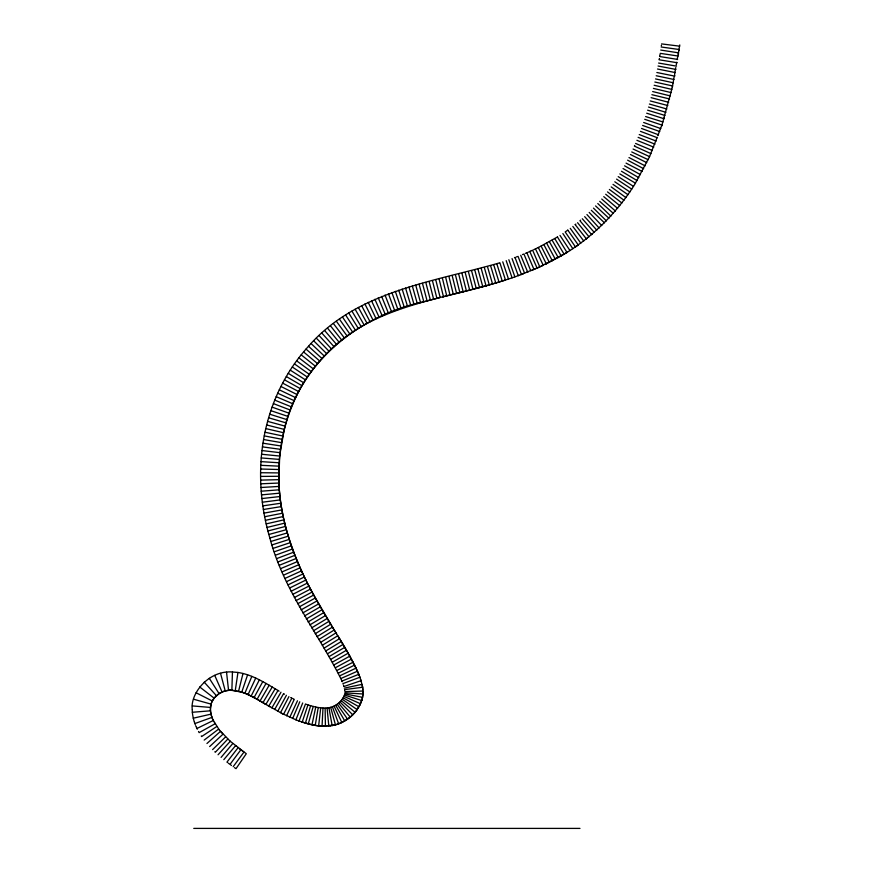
<?xml version="1.0" encoding="UTF-8"?>
<svg xmlns="http://www.w3.org/2000/svg" width="872" height="872" viewBox="0 0 872 872"><rect width="100%" height="100%" fill="white"/><g stroke="black" fill="none" stroke-linecap="round" stroke-linejoin="round"><path stroke-width="1.31" d="M499.111 263.006C432.839 281.907 355.689 291.335 307.892 346.969C288.469 368.442 274.593 394.754 267.257 422.724C257.196 460.514 258.842 500.953 269.949 538.318C283.607 590.224 317.931 632.538 341.421 679.844M279.683 455.827L278.822 481.039M240.683 691.681L230.077 690.144L231.876 690.123L232.443 671.974C208.473 670.143 190.325 693.556 192.222 709.154M330.433 725.886L319.577 726.005L322.051 726.191L322.989 708.053C331.851 708.892 341.225 703.726 344.331 695.224M344.832 692.826L362.959 693.981L363.003 691.474M362.959 693.981L362.534 697.328L344.702 693.861M211.438 702.908L210.381 709.121M192.352 705.928L210.457 707.432M279.694 455.62L284.076 430.234M315.228 725.428L311.969 724.806L315.762 707.05L318.226 707.519L315.228 725.428L316.482 725.635L319.697 726.016L318.629 725.907L320.711 707.868L323.098 708.064M661.586 43.905L679.615 46.162M661.325 45.78L661.412 45.224M661.161 46.99L679.146 49.508M679.048 50.14L678.972 50.707M235.287 690.428L237.958 672.465C253.065 674.764 266.167 683.583 279.073 691.104M660.704 50.075L678.656 52.854M678.525 53.693L678.449 54.26M660.213 53.356L678.176 56.037M660.049 54.369L659.962 54.969M659.744 56.277L659.832 55.732M659.374 58.598L659.276 59.143M659.265 59.252L659.167 59.797L677.097 62.708M658.611 63.057L676.509 66.141M662.012 124.87L672.258 87.538L674.132 76.889M674.601 74.218L675.778 67.558M676.247 64.899L676.727 62.239M677.195 59.569L679.779 44.919M658.077 66.021L675.92 69.422M657.521 69.019L675.331 72.583M674.83 75.177L674.688 75.908M656.856 72.507L674.656 76.115M362.523 697.382L361.989 699.584A26.509 26.509 0 0 0 363.014 692.346L362.545 686.831L362.905 689.654M656.202 75.744L673.98 79.483M673.293 82.786L655.548 78.927M654.872 82.044L672.606 85.936M672.486 86.502L672.323 87.233M654.153 85.26L671.832 89.391M670.296 95.92L652.67 91.549M284.13 430.027C298.9 363.428 358.872 315.184 424.021 301.69M238.601 691.093L243.005 673.478M669.543 98.939L651.885 94.688M308.263 723.923L313.244 706.451L315.762 707.05M651.122 97.664L668.671 102.318M667.821 105.534L650.25 100.934M649.389 104.051L666.862 109.011M648.528 107.049L665.914 112.314M308.056 723.869L305.418 723.128L310.617 705.731L313.277 706.462M647.613 110.188L664.987 115.453M664.17 118.134L664.017 118.636M646.686 113.207L663.984 118.734M645.629 116.554L662.971 121.96M361.695 700.543L361.956 699.693L360.354 703.987L361.695 700.543L344.407 694.984M305.418 723.128L302.192 722.114L307.958 704.892L310.705 705.753M644.724 119.311L661.946 125.078M240.781 691.714L241.795 692.03L247.604 674.83M661.63 126.026L661.837 125.426M643.656 122.483L660.769 128.576M642.62 125.448L659.744 131.519M299.052 721.013L305.483 704.031M658.556 134.8L641.541 128.457M640.462 131.345L657.455 137.765M211.58 702.516L214.414 697.709L218.719 693.84L224.148 691.213L230.077 690.144L227.221 690.45A22.051 22.051 0 0 0 218.785 693.785L214.141 698.047A17.451 17.451 0 0 0 210.468 707.301L210.544 711.65M639.231 134.55L656.18 141.068M656.79 138.19L649.542 156.72L634.903 184.134C616.417 213.531 591.216 238.503 561.132 255.943L546.853 263.551M657.761 135.727L662.088 124.642M243.931 692.804L244.912 693.186L251.823 676.389M653.738 147.139L636.909 140.305M635.579 143.444L652.311 150.496M634.707 145.439L634.402 146.115L650.937 153.636M360.463 703.748L343.873 696.357M633.083 149.047L649.586 156.622M247.059 694.09L248.062 694.548L255.714 678.078M631.731 151.946L648.158 159.685M286.594 715.759L294.278 699.3M630.489 154.518L646.741 162.639M359.863 705.045L360.332 704.042L356.583 710.397L359.787 705.186M291.858 698.112L283.563 714.266L282.19 713.579M253.316 697.164L251.158 696.041L259.355 679.833M628.985 157.56L645.138 165.844M196.069 692.76L212.278 700.968M627.633 160.175L643.667 168.71M280.501 712.707L288.926 696.619M626.074 163.129L642.184 171.512M253.458 697.229L254.057 697.556L262.777 681.632M624.592 165.833L640.462 174.662M283.553 693.687L274.658 709.525M257.109 699.246L266.047 683.441M623.055 168.558L638.773 177.648M260.041 700.935L269.186 685.239M268.761 706.102L278.015 690.471M272.217 687.027L262.952 702.647L259.812 700.794M621.474 171.25L637.061 180.569M265.862 704.38L275.16 688.771M635.481 183.196L619.861 173.931M618.193 176.613L633.497 186.379M616.58 179.109L631.731 189.126M629.846 191.96L614.804 181.79M236.007 768.679L246.296 753.724L229.903 740.993M613.016 184.384L627.971 194.696M357.139 709.623L342.238 699.235M611.218 186.913L625.922 197.584M229.99 764.406L240.825 749.833M609.365 189.453L623.981 200.222M607.522 191.884L621.878 203.002M238.045 747.729L226.96 762.117L227.472 762.51M199.732 686.983L214.076 698.112M355.82 711.399C357.716 708.958 353.76 713.961 355.787 711.443M605.68 194.238L619.796 205.661M603.74 196.636L617.605 208.364M221.085 757.397L232.791 743.511M615.392 211.002L601.735 199.045M599.718 201.378L613.354 213.357M597.789 203.525L610.891 216.114M608.918 218.251L595.576 205.934M227.799 739.075L215.319 752.253L214.828 751.795M593.483 208.125L606.411 220.889M604.481 222.84L591.325 210.316M338.63 703.17L350.261 717.111L354.948 712.468A39.077 39.077 0 0 1 331.894 725.646L330.488 725.875M225.565 736.905L212.594 749.626M352.757 714.833L339.96 701.949M589.199 212.397L601.735 225.543M586.932 214.556L599.119 228.006M209.651 746.563L222.96 734.202M327.61 352.582C378.208 300.84 454.639 299.118 518.873 275.421L519.058 275.356M584.665 216.627L596.786 230.154M582.289 218.73L594.257 232.388M580.61 220.169L579.956 220.736L591.652 234.623M592.371 234.012L591.728 234.557M206.947 743.5L220.474 731.379M350.261 717.111L341.835 722.507L334.063 706.091M577.58 222.698L589.003 236.813M575.858 224.082L575.258 224.551M587.15 238.307L586.485 238.83M575.182 224.616L586.409 238.895M204.179 740.077L218.632 729.079M572.817 226.437L583.728 240.955M570.266 228.355L580.796 243.146M347.579 719.171L337.192 704.271M201.269 736.012L201.628 736.546L216.768 726.518M562.865 233.522L572.828 248.705M569.95 250.58L559.988 235.396M557.568 236.922L538.852 247.256M567.051 252.411L540.215 266.69L518.655 275.498M318.781 639.547L334.227 629.998M320.558 642.424L336.003 632.876M316.994 636.658L332.45 627.121M322.324 645.28L337.78 635.753L339.884 639.176M315.206 633.748L330.684 624.243M324.079 648.125L339.557 638.631M313.419 630.816L328.918 621.365M325.801 650.948L341.312 641.519M311.631 627.873L327.163 618.477M309.843 624.919L325.42 615.578L326.128 616.755M327.49 653.749L343.067 644.408L343.579 645.269M308.067 621.943L323.686 612.667M329.158 656.551L344.789 647.318M306.301 618.957L321.964 609.757L325.387 615.534M198.511 731.499L199.154 732.633L215.035 723.804M304.546 615.937L320.264 606.836M330.793 659.352L346.5 650.24M302.813 612.918L318.574 603.914M332.396 662.142L348.19 653.172M301.08 609.877L316.918 600.972M299.379 606.814L315.261 598.018L316.373 600.001M333.954 664.922L349.846 656.115M297.69 603.74L313.637 595.053M335.469 667.69L351.46 659.09M296.022 600.644L312.034 592.088M294.365 597.527L310.454 589.091L311.609 591.292M336.93 670.448L353.116 662.208M292.741 594.388L308.895 586.093M291.139 591.227L307.369 583.074M338.325 673.184L354.577 665.085L355.46 666.884M289.558 588.055L305.865 580.043M538.493 247.419L536.378 248.444M546.472 263.736L544.946 264.478M288.011 584.861L304.383 577.002M196.941 728.48L213.259 720.501L212.942 719.825L219.373 730.028M339.633 675.876L356.048 668.126L355.525 667.026M535.31 248.956L533.708 249.697M535.484 248.869L543.234 265.295M543.038 265.382L540.553 266.538M341.78 722.528L335.448 724.861L330.673 707.334M286.485 581.646L302.933 573.95M539.779 266.887L532.629 250.188L531.735 250.602M284.991 578.409L301.527 570.888L302.137 572.228M531.375 250.765L530.656 251.082M538.82 267.323L538.046 267.671M530.296 251.245L529.577 251.561M537.664 267.846L536.89 268.184M283.531 575.16L300.132 567.803L301.505 570.833M340.854 678.536L357.466 671.2M528.672 251.954L527.942 252.27M535.92 268.609L535.146 268.947M282.103 571.879L298.78 564.707M527.037 252.662L525.402 253.36M534.176 269.361L532.432 270.102M280.708 568.588L297.461 561.59M523.93 253.97L530.776 270.789M523.113 254.308L522.459 254.57M341.573 680.225L341.933 681.087L358.784 674.307L359.242 675.484M279.345 565.274L296.186 558.472M528.269 271.813L527.68 272.042L520.715 255.278M527.342 272.184L526.601 272.478M278.015 561.939L294.932 555.322L300.121 567.748M518.023 256.335L524.584 273.263M517.096 256.695L516.355 256.978M523.603 273.645L522.818 273.95M514.48 257.676L515.232 257.404M520.835 274.691L521.63 274.397M276.729 558.581L293.722 552.172L294.954 555.377M275.476 555.192L292.545 549L289.711 540.76M359.907 677.239L342.903 683.626L343.099 684.149M508.845 259.725L514.883 276.86M274.266 551.802L291.412 545.817M506.185 260.652L512.082 277.83M273.1 548.379L290.322 542.613M502.752 261.818L508.485 279.04M499.874 262.755L505.477 280.032M504.67 280.293L486.663 285.689M271.966 544.924L289.264 539.397M343.862 686.547L361.062 680.661L361.335 681.577M270.887 541.468L288.261 536.171M269.851 537.991L287.302 532.934M486.456 285.743L466.64 290.986M268.87 534.492L286.376 529.675L289.58 540.357M335.393 724.872L322.16 726.202M425.035 301.418L439.662 297.657M220.529 673.348L225.227 690.886M267.933 530.972L285.504 526.416L283.476 517.892M464.787 291.444L442.649 296.916M267.039 527.44L284.686 523.135M344.287 688.15L362.054 684.335M194.02 720.97L193.279 718.19L210.98 714.146L210.599 712.097M266.2 523.887L283.912 519.854M265.415 520.312L283.182 516.551L281.231 506.065M264.685 516.725L282.506 513.237M264.009 513.118L281.885 509.913M263.388 509.499L281.318 506.588M344.603 689.621L362.61 687.245M262.832 505.869L280.806 503.242L281.176 505.695M262.33 502.218L280.337 499.896C275.378 461.114 282.059 420.522 301.57 386.427A160.383 160.383 0 0 1 327.61 352.582M261.894 498.555L279.934 496.539M226.546 672.214L228.551 690.264M261.513 494.882L279.585 493.171M192.559 714.233L192.352 712.271L210.457 710.811L211.416 715.781M261.197 491.209L279.302 489.802L278.833 481.409M260.946 487.503L279.073 486.423M344.843 691.594L362.992 691.027M260.75 483.807L278.898 483.044M260.63 480.112L278.789 479.665M260.575 476.417L278.735 476.286M193.758 828.4L579.978 828.4M260.575 472.722L278.735 472.907M260.652 469.016L278.8 469.528M231.876 690.123L243.789 692.739M232.443 671.974L237.958 672.465M260.783 465.321L278.92 466.149M260.99 461.626L279.105 462.77M261.251 457.931L279.356 459.402M261.589 454.247L279.661 456.034M320.743 707.879L318.258 707.53M318.629 725.907L308.775 724.054M261.982 450.552L280.021 452.677M262.45 446.878L280.446 449.32M262.984 443.205L280.937 445.974M659.712 56.527L677.631 59.427M263.584 439.543L281.482 442.638M264.26 435.88L282.092 439.314M264.99 432.229L282.757 436M311.446 724.697L299.194 721.068M265.797 428.599L283.487 432.697M653.422 88.41L671.102 92.585M266.669 424.98L284.283 429.416M267.617 421.372L285.144 426.146M193.562 699.213L211.046 704.118M268.63 417.786L286.06 422.898M269.721 414.211L287.041 419.661M307.958 704.892L306.072 704.249M302.137 722.092L301.44 721.863M241.795 692.03L246.907 694.025M270.876 410.668L288.087 416.445M272.097 407.126L289.199 413.252M302.693 702.985L295.891 719.814L299.51 721.188M273.394 403.616L290.365 410.08M638.119 137.362L654.959 144.163M274.756 400.139L291.597 406.93M244.912 693.186L251.158 696.041M296.033 719.869L281.961 713.46M299.772 701.775L292.665 718.495M276.195 396.673L292.894 403.812M297.472 700.772L289.809 717.242M277.71 393.239L294.256 400.717M248.062 694.548L256.368 698.832M279.291 389.839L295.684 397.654M293.515 698.93L292.916 698.636M291.684 698.025L290.703 697.535M280.937 386.46L297.167 394.613M263.137 702.756L282.016 713.492M282.659 383.124L298.715 391.604M254.057 697.556L259.398 700.565M286.419 695.278L277.754 711.236M284.446 379.821L300.328 388.629M284.479 694.21L283.673 693.763M256.651 698.984L264.881 703.791M343.143 697.796L358.937 706.767M280.98 692.215L271.857 707.922M286.31 376.551L301.995 385.697M269.851 706.745L268.086 705.699M264.903 703.813L266.265 704.62M288.24 373.325L303.728 382.797M290.234 370.131L305.527 379.93M292.294 366.981L307.38 377.096M235.342 768.232L234.492 767.633M294.42 363.875L309.288 374.317M243.953 752.089L233.173 766.706M242.874 751.315L242.187 750.825M231.462 765.485L230.688 764.918M296.622 360.823L311.26 371.57M240.105 749.288L239.473 748.819M229.249 763.85L228.311 763.153M298.878 357.814L313.288 368.856M236.356 746.41L235.8 745.974M301.2 354.85L315.37 366.207M235.505 745.745L223.821 759.643M303.576 351.939L317.506 363.591M341.17 700.63L355.078 712.304M306.018 349.083L319.708 361.019M218.065 754.771L230.263 741.32L219.243 729.864M308.525 346.271L321.953 358.501M311.086 343.524L324.253 356.016M313.702 340.821L326.608 353.596M316.362 338.183L329.006 351.22M319.087 335.589L331.458 348.887M204.222 682.155L216.387 695.649M321.855 333.071L333.954 346.609M221.946 733.08L221.226 732.262M324.689 330.586L336.505 344.375M327.556 328.177L339.099 342.206M330.466 325.834L341.726 340.08M333.42 323.545L344.396 338.009M336.418 321.321L347.111 335.993M339.448 319.152L349.857 334.031M342.522 317.048L352.648 332.123M345.628 314.999L355.471 330.259M209.28 678.307L219.068 693.6M557.448 236.999L566.996 252.444M348.767 313.015L358.327 328.461M334.085 629.769L336.559 633.77M331.84 626.129L343.088 644.452M330.989 624.744L326.804 617.888M333.649 629.05L311.86 591.761M340.407 640.026L350.435 657.183M554.788 238.612L564.119 254.199M343.928 645.858L347.35 651.7M351.939 311.097L361.215 326.706M214.85 723.488L214.381 722.681M321.321 608.667L316.808 600.786M335.666 705.252L344.778 720.959M552.118 240.181L561.197 255.91M347.536 652.027L357.433 671.124M355.133 309.233L364.136 325.005M549.404 241.718L558.265 257.578M315.261 598.018L307.009 582.365M358.37 307.424L367.09 323.359M350.479 657.27L353.018 662.022M546.668 243.223L555.301 259.202M361.629 305.68L370.066 321.757M310.508 589.189C295.859 561.285 284.468 531.321 280.348 499.95L279.302 489.759M543.91 244.683L552.314 260.793M353.236 662.448L354.577 665.085M541.13 246.122L549.306 262.33M364.91 303.99L373.074 320.209M213.564 721.111L213.259 720.501M197.301 729.21L196.996 728.578M306.726 581.798L302.246 572.468M538.318 247.506L546.275 263.835M368.213 302.366L376.105 318.716M196.876 728.338L196.342 727.193M356.081 668.17L358.763 674.252M371.537 300.796L379.157 317.277M212.899 719.738L211.188 714.964M374.884 299.281L382.241 315.882M529.751 251.485L537.087 268.096M357.487 671.244L359.896 677.195M214.719 675.386L222.044 692.008M196.069 726.572L195.764 725.864M526.852 252.738L533.991 269.448M378.252 297.821L385.337 314.541M381.631 296.415L388.454 313.244M341.933 681.087L342.206 681.762M212.223 718.125L211.951 717.384L194.87 723.564L195.339 724.806M385.032 295.063L391.604 311.991M293.722 552.172L293.384 551.278M515.047 257.469L521.434 274.473M388.443 293.766L394.765 310.792M293.352 551.18L292.512 548.902M359.82 676.988L361.062 680.661M332.396 706.789L338.663 723.836M512.049 258.581L518.262 275.639M391.888 292.523L397.959 309.636M211.809 716.98L211.536 716.184M194.652 722.932L194.216 721.635M395.321 291.335L401.153 308.525M398.733 290.191L404.357 307.467M360.823 679.909L362.545 686.853L362.294 685.479M343.524 685.447L343.721 686.057M496.8 263.736L502.25 281.057M402.156 289.101L407.573 306.432M493.694 264.707L499.024 282.07M405.556 288.054L410.81 305.44M490.587 265.644L495.787 283.04M487.459 266.57L492.549 284M408.957 287.052L414.047 304.481M484.32 267.475L489.301 284.937M412.347 286.07L417.296 303.543M481.17 268.358L486.053 285.853M415.726 285.133L420.555 302.639M478.009 269.241L482.794 286.757M286.201 529.021L285.504 526.416M419.094 284.207L423.814 301.745M474.815 270.102L479.524 287.64M471.632 270.941L476.254 288.501M422.451 283.313L427.084 300.873M468.428 271.781L472.984 289.362M425.798 282.441L430.354 300.023M465.212 272.609L469.703 290.202M429.144 281.58L433.624 299.183M461.986 273.427L466.433 291.03M432.468 280.74L436.905 298.355M458.748 274.244L463.152 291.858M435.793 279.912L440.175 297.526M455.5 275.051L459.871 292.676M439.107 279.084L443.467 296.72M452.241 275.857L456.59 293.483M448.971 276.653L453.309 294.289M445.701 277.46L450.028 295.096M442.409 278.277L446.747 295.902M193.279 718.19L192.625 714.659M283.4 517.587L283.171 516.497M328.908 707.737L332.156 725.602M344.647 689.905L344.734 690.461M280.817 503.351L280.348 499.95M327.087 707.988L328.809 726.071M210.457 710.811L210.392 709.59M192.352 712.271L192.222 709.612M325.125 708.097L325.43 726.256M567.759 230.164L565.187 231.952L575.455 246.929L578.267 244.967L567.803 230.132"/></g></svg>
